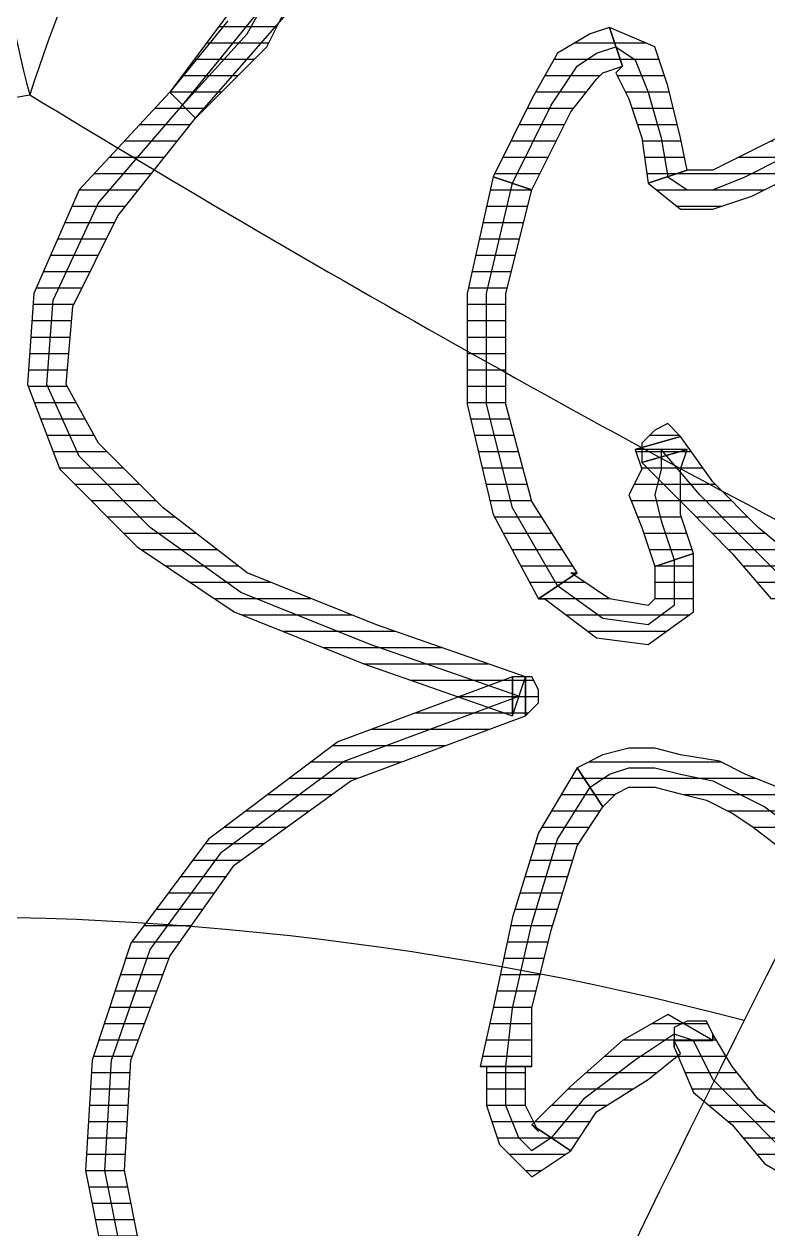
# Model space of a CAD drawing. Header units: millimetres. Extents: x 33350 to 35310, y -217097 to -211540.
# Drawn here: x 34449.58 to 34455.27, y -214526.48 to -214517.26 of the extents above; entities that cross this region are included whole.
import ezdxf

# ---------------------------------------------------------------- set-up
doc = ezdxf.new("R2010")
doc.units = ezdxf.units.MM
doc.header["$LTSCALE"] = 60
doc.header["$MEASUREMENT"] = 0
pattern_1 = [(360, (-5108.51305, -673.59423), (1e-16, 0.125), [25])]

# ---------------------------------------------------------------- blocks, each defined once
blk = doc.blocks.new('by')
at = {"ltscale": 30}
h = blk.add_hatch(dxfattribs=at)
h.set_pattern_fill('DC_LINES', color=256, scale=0.1, style=0)
h.set_pattern_definition(pattern_1)
edge = h.paths.add_edge_path(flags=0)
edge.add_line((6398.8249, 2222.6706), (6398.8249, 2222.3725))
edge.add_line((6398.8249, 2222.3725), (6397.489, 2222.8692))
edge.add_line((6397.489, 2222.8692), (6396.4997, 2223.6143))
edge.add_line((6396.4997, 2223.6143), (6395.906, 2224.4091))
edge.add_line((6395.906, 2224.4091), (6395.6091, 2225.3032))
edge.add_line((6395.6091, 2225.3032), (6395.5593, 2226.1477))
edge.add_line((6395.5593, 2226.1477), (6395.7077, 2226.8928))
edge.add_line((6395.7077, 2226.8928), (6395.906, 2227.6379))
edge.add_line((6395.906, 2227.6379), (6396.2029, 2228.1843))
edge.add_line((6396.2029, 2228.1843), (6396.4997, 2227.9857))
edge.add_line((6396.4997, 2227.9857), (6396.2029, 2227.5386))
edge.add_line((6396.2029, 2227.5386), (6396.0046, 2226.8928))
edge.add_line((6396.0046, 2226.8928), (6395.8562, 2226.1477))
edge.add_line((6395.8562, 2226.1477), (6395.906, 2225.3032))
edge.add_line((6395.906, 2225.3032), (6396.2029, 2224.5084))
edge.add_line((6396.2029, 2224.5084), (6396.697, 2223.813))
edge.add_line((6396.697, 2223.813), (6397.5876, 2223.1673))
edge.add_line((6397.5876, 2223.1673), (6398.9236, 2222.6706))
edge.add_line((6398.9236, 2222.6706), (6398.9236, 2222.3725))
edge.add_line((6398.9236, 2222.3725), (6398.9236, 2222.6706))
edge.add_line((6398.9236, 2222.6706), (6399.0232, 2222.5712))
edge.add_line((6399.0232, 2222.5712), (6399.0232, 2222.4718))
edge.add_line((6399.0232, 2222.4718), (6398.9734, 2222.3725))
edge.add_line((6398.9734, 2222.3725), (6398.8249, 2222.3725))
h = blk.add_hatch(dxfattribs=at)
h.set_pattern_fill('DC_LINES', color=256, scale=0.1, style=0)
h.set_pattern_definition(pattern_1)
edge = h.paths.add_edge_path(flags=0)
edge.add_line((6398.8249, 2222.6706), (6398.8249, 2222.3725))
edge.add_line((6398.8249, 2222.3725), (6397.489, 2222.8692))
edge.add_line((6397.489, 2222.8692), (6396.4997, 2223.6143))
edge.add_line((6396.4997, 2223.6143), (6395.906, 2224.4091))
edge.add_line((6395.906, 2224.4091), (6395.6091, 2225.3032))
edge.add_line((6395.6091, 2225.3032), (6395.5593, 2226.1477))
edge.add_line((6395.5593, 2226.1477), (6395.7077, 2226.8928))
edge.add_line((6395.7077, 2226.8928), (6395.906, 2227.6379))
edge.add_line((6395.906, 2227.6379), (6396.2029, 2228.1843))
edge.add_line((6396.2029, 2228.1843), (6396.4997, 2227.9857))
edge.add_line((6396.4997, 2227.9857), (6396.2029, 2227.5386))
edge.add_line((6396.2029, 2227.5386), (6396.0046, 2226.8928))
edge.add_line((6396.0046, 2226.8928), (6395.8562, 2226.1477))
edge.add_line((6395.8562, 2226.1477), (6395.906, 2225.3032))
edge.add_line((6395.906, 2225.3032), (6396.2029, 2224.5084))
edge.add_line((6396.2029, 2224.5084), (6396.697, 2223.813))
edge.add_line((6396.697, 2223.813), (6397.5876, 2223.1673))
edge.add_line((6397.5876, 2223.1673), (6398.9236, 2222.6706))
edge.add_line((6398.9236, 2222.6706), (6398.9236, 2222.3725))
edge.add_line((6398.9236, 2222.3725), (6398.9236, 2222.6706))
edge.add_line((6398.9236, 2222.6706), (6399.0232, 2222.5712))
edge.add_line((6399.0232, 2222.5712), (6399.0232, 2222.4718))
edge.add_line((6399.0232, 2222.4718), (6398.9734, 2222.3725))
edge.add_line((6398.9734, 2222.3725), (6398.8249, 2222.3725))
h = blk.add_hatch(dxfattribs=at)
h.set_pattern_fill('DC_LINES', color=256, scale=0.1, style=0)
h.set_pattern_definition(pattern_1)
edge = h.paths.add_edge_path(flags=0)
edge.add_line((6400.0613, 2225.1543), (6400.0613, 2225.2039))
edge.add_line((6400.0613, 2225.2039), (6400.2097, 2225.5516))
edge.add_line((6400.2097, 2225.5516), (6400.5066, 2225.8))
edge.add_line((6400.5066, 2225.8), (6400.7546, 2226.098))
edge.add_line((6400.7546, 2226.098), (6401.1003, 2226.2968))
edge.add_line((6401.1003, 2226.2968), (6401.3484, 2226.3961))
edge.add_line((6401.3484, 2226.3961), (6401.5456, 2226.4954))
edge.add_line((6401.5456, 2226.4954), (6401.8425, 2226.4954))
edge.add_line((6401.8425, 2226.4954), (6401.8923, 2226.1974))
edge.add_line((6401.8923, 2226.1974), (6401.5954, 2226.2968))
edge.add_line((6401.5954, 2226.2968), (6401.6452, 2226.1974))
edge.add_line((6401.6452, 2226.1974), (6401.447, 2226.098))
edge.add_line((6401.447, 2226.098), (6401.1999, 2225.9987))
edge.add_line((6401.1999, 2225.9987), (6400.9519, 2225.8))
edge.add_line((6400.9519, 2225.8), (6400.7048, 2225.6013))
edge.add_line((6400.7048, 2225.6013), (6400.5066, 2225.3529))
edge.add_line((6400.5066, 2225.3529), (6400.3581, 2225.1045))
edge.add_line((6400.3581, 2225.1045), (6400.3581, 2225.1543))
edge.add_line((6400.3581, 2225.1543), (6400.3581, 2225.1045))
edge.add_line((6400.3581, 2225.1045), (6400.3093, 2225.0052))
edge.add_line((6400.3093, 2225.0052), (6400.1609, 2225.0052))
edge.add_line((6400.1609, 2225.0052), (6400.0613, 2225.0549))
edge.add_line((6400.0613, 2225.0549), (6400.0613, 2225.2039))
h = blk.add_hatch(dxfattribs=at)
h.set_pattern_fill('DC_LINES', color=256, scale=0.1, style=0)
h.set_pattern_definition(pattern_1)
edge = h.paths.add_edge_path(flags=0)
edge.add_line((6398.5779, 2225.3529), (6398.6267, 2225.3529))
edge.add_line((6398.6267, 2225.3529), (6398.6267, 2225.651))
edge.add_line((6398.6267, 2225.651), (6398.7263, 2225.949))
edge.add_line((6398.7263, 2225.949), (6398.9734, 2226.1974))
edge.add_line((6398.9734, 2226.1974), (6399.2702, 2225.9987))
edge.add_line((6399.2702, 2225.9987), (6398.9734, 2225.8))
edge.add_line((6398.9734, 2225.8), (6399.0232, 2225.8497))
edge.add_line((6399.0232, 2225.8497), (6398.9236, 2225.651))
edge.add_line((6398.9236, 2225.651), (6398.9236, 2225.3529))
edge.add_line((6398.9236, 2225.3529), (6398.9734, 2225.3529))
h = blk.add_hatch(dxfattribs=at)
h.set_pattern_fill('DC_LINES', color=256, scale=0.1, style=0)
h.set_pattern_definition(pattern_1)
edge = h.paths.add_edge_path(flags=0)
edge.add_line((6399.2702, 2225.9987), (6399.4675, 2225.7006))
edge.add_line((6399.4675, 2225.7006), (6399.864, 2225.4522))
edge.add_line((6399.864, 2225.4522), (6400.1111, 2225.2536))
edge.add_line((6400.1111, 2225.2536), (6400.0613, 2225.1543))
edge.add_line((6400.0613, 2225.1543), (6400.3581, 2225.1543))
edge.add_line((6400.3581, 2225.1543), (6400.0124, 2224.9555))
edge.add_line((6400.0124, 2224.9555), (6399.6657, 2225.1543))
edge.add_line((6399.6657, 2225.1543), (6399.2702, 2225.5019))
edge.add_line((6399.2702, 2225.5019), (6398.9734, 2225.8))
h = blk.add_hatch(dxfattribs=at)
h.set_pattern_fill('DC_LINES', color=256, scale=0.1, style=0)
h.set_pattern_definition(pattern_1)
edge = h.paths.add_edge_path(flags=0)
edge.add_line((6399.3191, 2223.0679), (6399.0232, 2223.5647))
edge.add_line((6399.0232, 2223.5647), (6398.8249, 2224.2104))
edge.add_line((6398.8249, 2224.2104), (6398.6765, 2224.9058))
edge.add_line((6398.6765, 2224.9058), (6398.5779, 2225.3529))
edge.add_line((6398.5779, 2225.3529), (6398.9734, 2225.3529))
edge.add_line((6398.9734, 2225.3529), (6398.9734, 2224.9058))
edge.add_line((6398.9734, 2224.9058), (6399.1218, 2224.3098))
edge.add_line((6399.1218, 2224.3098), (6399.3191, 2223.664))
edge.add_line((6399.3191, 2223.664), (6399.5173, 2223.3659))
h = blk.add_hatch(dxfattribs=at)
h.set_pattern_fill('DC_LINES', color=256, scale=0.1, style=0)
h.set_pattern_definition(pattern_1)
edge = h.paths.add_edge_path(flags=0)
edge.add_line((6401.0515, 2223.3659), (6400.8532, 2223.2169))
edge.add_line((6400.8532, 2223.2169), (6400.6062, 2223.1176))
edge.add_line((6400.6062, 2223.1176), (6400.4079, 2223.0183))
edge.add_line((6400.4079, 2223.0183), (6400.1111, 2222.9685))
edge.add_line((6400.1111, 2222.9685), (6399.9128, 2222.9189))
edge.add_line((6399.9128, 2222.9189), (6399.7155, 2222.9189))
edge.add_line((6399.7155, 2222.9189), (6399.5173, 2222.9685))
edge.add_line((6399.5173, 2222.9685), (6399.3191, 2223.0679))
edge.add_line((6399.3191, 2223.0679), (6399.5173, 2223.3659))
edge.add_line((6399.5173, 2223.3659), (6399.6159, 2223.2666))
edge.add_line((6399.6159, 2223.2666), (6399.7155, 2223.2169))
edge.add_line((6399.7155, 2223.2169), (6399.9128, 2223.2169))
edge.add_line((6399.9128, 2223.2169), (6400.1111, 2223.2666))
edge.add_line((6400.1111, 2223.2666), (6400.3093, 2223.3163))
edge.add_line((6400.3093, 2223.3163), (6400.5066, 2223.4156))
edge.add_line((6400.5066, 2223.4156), (6400.655, 2223.515))
edge.add_line((6400.655, 2223.515), (6400.8532, 2223.664))
h = blk.add_hatch(dxfattribs=at)
h.set_pattern_fill('DC_LINES', color=256, scale=0.1, style=0)
h.set_pattern_definition(pattern_1)
edge = h.paths.add_edge_path(flags=0)
edge.add_line((6396.2029, 2217.9018), (6395.5095, 2218.6469))
edge.add_line((6395.5095, 2218.6469), (6395.1638, 2219.4417))
edge.add_line((6395.1638, 2219.4417), (6395.114, 2220.1372))
edge.add_line((6395.114, 2220.1372), (6395.362, 2220.7829))
edge.add_line((6395.362, 2220.7829), (6395.9548, 2221.379))
edge.add_line((6395.9548, 2221.379), (6396.697, 2221.8758))
edge.add_line((6396.697, 2221.8758), (6397.6872, 2222.2731))
edge.add_line((6397.6872, 2222.2731), (6398.8249, 2222.6706))
edge.add_line((6398.8249, 2222.6706), (6398.9236, 2222.3725))
edge.add_line((6398.9236, 2222.3725), (6397.7859, 2221.9751))
edge.add_line((6397.7859, 2221.9751), (6396.7966, 2221.5777))
edge.add_line((6396.7966, 2221.5777), (6396.153, 2221.081))
edge.add_line((6396.153, 2221.081), (6395.6579, 2220.5842))
edge.add_line((6395.6579, 2220.5842), (6395.4109, 2220.1372))
edge.add_line((6395.4109, 2220.1372), (6395.4607, 2219.541))
edge.add_line((6395.4607, 2219.541), (6395.8064, 2218.8456))
edge.add_line((6395.8064, 2218.8456), (6396.4001, 2218.1005))
h = blk.add_hatch(dxfattribs=at)
h.set_pattern_fill('DC_LINES', color=256, scale=0.1, style=0)
h.set_pattern_definition(pattern_1)
edge = h.paths.add_edge_path(flags=0)
edge.add_line((6396.2029, 2217.9018), (6395.5095, 2218.6469))
edge.add_line((6395.5095, 2218.6469), (6395.1638, 2219.4417))
edge.add_line((6395.1638, 2219.4417), (6395.114, 2220.1372))
edge.add_line((6395.114, 2220.1372), (6395.362, 2220.7829))
edge.add_line((6395.362, 2220.7829), (6395.9548, 2221.379))
edge.add_line((6395.9548, 2221.379), (6396.697, 2221.8758))
edge.add_line((6396.697, 2221.8758), (6397.6872, 2222.2731))
edge.add_line((6397.6872, 2222.2731), (6398.8249, 2222.6706))
edge.add_line((6398.8249, 2222.6706), (6398.9236, 2222.3725))
edge.add_line((6398.9236, 2222.3725), (6397.7859, 2221.9751))
edge.add_line((6397.7859, 2221.9751), (6396.7966, 2221.5777))
edge.add_line((6396.7966, 2221.5777), (6396.153, 2221.081))
edge.add_line((6396.153, 2221.081), (6395.6579, 2220.5842))
edge.add_line((6395.6579, 2220.5842), (6395.4109, 2220.1372))
edge.add_line((6395.4109, 2220.1372), (6395.4607, 2219.541))
edge.add_line((6395.4607, 2219.541), (6395.8064, 2218.8456))
edge.add_line((6395.8064, 2218.8456), (6396.4001, 2218.1005))
h = blk.add_hatch(dxfattribs=at)
h.set_pattern_fill('DC_LINES', color=256, scale=0.1, style=0)
h.set_pattern_definition(pattern_1)
edge = h.paths.add_edge_path(flags=0)
edge.add_line((6399.0232, 2221.7764), (6399.072, 2221.7764))
edge.add_line((6399.072, 2221.7764), (6399.4675, 2222.0744))
edge.add_line((6399.4675, 2222.0744), (6399.864, 2222.1241))
edge.add_line((6399.864, 2222.1241), (6400.2097, 2221.8758))
edge.add_line((6400.2097, 2221.8758), (6400.2097, 2221.4287))
edge.add_line((6400.2097, 2221.4287), (6399.9128, 2221.528))
edge.add_line((6399.9128, 2221.528), (6399.9128, 2221.7764))
edge.add_line((6399.9128, 2221.7764), (6399.864, 2221.826))
edge.add_line((6399.864, 2221.826), (6399.5671, 2221.7764))
edge.add_line((6399.5671, 2221.7764), (6399.2702, 2221.5777))
edge.add_line((6399.2702, 2221.5777), (6399.3191, 2221.5777))
h = blk.add_hatch(dxfattribs=at)
h.set_pattern_fill('DC_LINES', color=256, scale=0.1, style=0)
h.set_pattern_definition(pattern_1)
edge = h.paths.add_edge_path(flags=0)
edge.add_line((6400.1609, 2220.6339), (6399.8142, 2220.7332))
edge.add_line((6399.8142, 2220.7332), (6400.1609, 2221.081))
edge.add_line((6400.1609, 2221.081), (6400.5066, 2221.4287))
edge.add_line((6400.5066, 2221.4287), (6400.8034, 2221.7764))
edge.add_line((6400.8034, 2221.7764), (6401.1003, 2221.9254))
edge.add_line((6401.1003, 2221.9254), (6401.1999, 2221.6273))
edge.add_line((6401.1999, 2221.6273), (6401.0017, 2221.4784))
edge.add_line((6401.0017, 2221.4784), (6400.7048, 2221.2299))
edge.add_line((6400.7048, 2221.2299), (6400.3581, 2220.8822))
edge.add_line((6400.3581, 2220.8822), (6400.1111, 2220.5345))
edge.add_line((6400.1111, 2220.5345), (6399.7644, 2220.6339))
edge.add_line((6399.7644, 2220.6339), (6400.1111, 2220.5345))
edge.add_line((6400.1111, 2220.5345), (6400.0124, 2220.4351))
edge.add_line((6400.0124, 2220.4351), (6399.9128, 2220.4848))
edge.add_line((6399.9128, 2220.4848), (6399.8142, 2220.5842))
edge.add_line((6399.8142, 2220.5842), (6399.8142, 2220.7332))
h = blk.add_hatch(dxfattribs=at)
h.set_pattern_fill('DC_LINES', color=256, scale=0.1, style=0)
h.set_pattern_definition(pattern_1)
edge = h.paths.add_edge_path(flags=0)
edge.add_line((6398.6765, 2218.5476), (6398.4782, 2219.4417))
edge.add_line((6398.4782, 2219.4417), (6398.4782, 2220.2862))
edge.add_line((6398.4782, 2220.2862), (6398.6765, 2221.1306))
edge.add_line((6398.6765, 2221.1306), (6399.0232, 2221.7764))
edge.add_line((6399.0232, 2221.7764), (6399.3191, 2221.5777))
edge.add_line((6399.3191, 2221.5777), (6398.9734, 2221.0313))
edge.add_line((6398.9734, 2221.0313), (6398.7751, 2220.2862))
edge.add_line((6398.7751, 2220.2862), (6398.7751, 2219.4417))
edge.add_line((6398.7751, 2219.4417), (6398.9734, 2218.6469))
h = blk.add_hatch(dxfattribs=at)
h.set_pattern_fill('DC_LINES', color=256, scale=0.1, style=0)
h.set_pattern_definition(pattern_1)
edge = h.paths.add_edge_path(flags=0)
edge.add_line((6400.2097, 2221.4287), (6400.1111, 2221.1306))
edge.add_line((6400.1111, 2221.1306), (6400.1111, 2220.9816))
edge.add_line((6400.1111, 2220.9816), (6400.1111, 2220.7829))
edge.add_line((6400.1111, 2220.7829), (6400.1609, 2220.6339))
edge.add_line((6400.1609, 2220.6339), (6399.7644, 2220.6339))
edge.add_line((6399.7644, 2220.6339), (6399.8142, 2220.7829))
edge.add_line((6399.8142, 2220.7829), (6399.7155, 2220.9816))
edge.add_line((6399.7155, 2220.9816), (6399.8142, 2221.2299))
edge.add_line((6399.8142, 2221.2299), (6399.9128, 2221.528))
h = blk.add_hatch(dxfattribs=at)
h.set_pattern_fill('DC_LINES', color=256, scale=0.1, style=0)
h.set_pattern_definition(pattern_1)
edge = h.paths.add_edge_path(flags=0)
edge.add_line((6392.739, 2220.5842), (6392.8874, 2220.0377))
edge.add_line((6392.8874, 2220.0377), (6393.1843, 2219.2927))
edge.add_line((6393.1843, 2219.2927), (6393.5808, 2218.5972))
edge.add_line((6393.5808, 2218.5972), (6394.0749, 2217.8024))
edge.add_line((6394.0749, 2217.8024), (6394.6687, 2217.0076))
edge.add_line((6394.6687, 2217.0076), (6395.2624, 2216.2626))
edge.add_line((6395.2624, 2216.2626), (6395.906, 2215.6168))
edge.add_line((6395.906, 2215.6168), (6396.5984, 2215.1201))
edge.add_line((6396.5984, 2215.1201), (6396.4001, 2214.822))
edge.add_line((6396.4001, 2214.822), (6395.7077, 2215.418))
edge.add_line((6395.7077, 2215.418), (6395.0642, 2216.0639))
edge.add_line((6395.0642, 2216.0639), (6394.3718, 2216.8089))
edge.add_line((6394.3718, 2216.8089), (6393.778, 2217.6037))
edge.add_line((6393.778, 2217.6037), (6393.2839, 2218.3985))
edge.add_line((6393.2839, 2218.3985), (6392.8874, 2219.1933))
edge.add_line((6392.8874, 2219.1933), (6392.5905, 2219.9384))
edge.add_line((6392.5905, 2219.9384), (6392.4421, 2220.5842))
h = blk.add_hatch(dxfattribs=at)
h.set_pattern_fill('DC_LINES', color=256, scale=0.1, style=0)
h.set_pattern_definition(pattern_1)
edge = h.paths.add_edge_path(flags=0)
edge.add_line((6400.8034, 2218.2495), (6400.8532, 2218.2495))
edge.add_line((6400.8532, 2218.2495), (6400.5564, 2218.3985))
edge.add_line((6400.5564, 2218.3985), (6400.3581, 2218.4979))
edge.add_line((6400.3581, 2218.4979), (6400.2097, 2218.4979))
edge.add_line((6400.2097, 2218.4979), (6400.1609, 2218.4979))
edge.add_line((6400.1609, 2218.4979), (6399.864, 2218.5972))
edge.add_line((6399.864, 2218.5972), (6400.1111, 2218.7959))
edge.add_line((6400.1111, 2218.7959), (6400.3581, 2218.7959))
edge.add_line((6400.3581, 2218.7959), (6400.655, 2218.6966))
edge.add_line((6400.655, 2218.6966), (6400.9519, 2218.5476))
edge.add_line((6400.9519, 2218.5476), (6401.0017, 2218.5476))
h = blk.add_hatch(dxfattribs=at)
h.set_pattern_fill('DC_LINES', color=256, scale=0.1, style=0)
h.set_pattern_definition(pattern_1)
edge = h.paths.add_edge_path(flags=0)
edge.add_line((6399.5671, 2217.405), (6399.4187, 2217.4547))
edge.add_line((6399.4187, 2217.4547), (6399.1706, 2217.6037))
edge.add_line((6399.1706, 2217.6037), (6398.9734, 2217.9514))
edge.add_line((6398.9734, 2217.9514), (6398.6765, 2218.5476))
edge.add_line((6398.6765, 2218.5476), (6398.9734, 2218.6469))
edge.add_line((6398.9734, 2218.6469), (6399.2702, 2218.0508))
edge.add_line((6399.2702, 2218.0508), (6399.4675, 2217.8024))
edge.add_line((6399.4675, 2217.8024), (6399.5173, 2217.7528))
edge.add_line((6399.5173, 2217.7528), (6399.6657, 2217.7031))
h = blk.add_hatch(dxfattribs=at)
h.set_pattern_fill('DC_LINES', color=256, scale=0.1, style=0)
h.set_pattern_definition(pattern_1)
edge = h.paths.add_edge_path(flags=0)
edge.add_line((6400.1609, 2218.4979), (6400.1111, 2218.2495))
edge.add_line((6400.1111, 2218.2495), (6400.0124, 2217.8521))
edge.add_line((6400.0124, 2217.8521), (6399.9128, 2217.5541))
edge.add_line((6399.9128, 2217.5541), (6399.5671, 2217.405))
edge.add_line((6399.5671, 2217.405), (6399.6657, 2217.7031))
edge.add_line((6399.6657, 2217.7031), (6399.6159, 2217.7528))
edge.add_line((6399.6159, 2217.7528), (6399.7155, 2217.9514))
edge.add_line((6399.7155, 2217.9514), (6399.8142, 2218.2495))
edge.add_line((6399.8142, 2218.2495), (6399.864, 2218.5972))
h = blk.add_hatch(dxfattribs=at)
h.set_pattern_fill('DC_LINES', color=256, scale=0.1, style=0)
h.set_pattern_definition(pattern_1)
edge = h.paths.add_edge_path(flags=0)
edge.add_line((6395.3122, 2215.2194), (6395.2624, 2215.2194))
edge.add_line((6395.2624, 2215.2194), (6395.7575, 2215.0206))
edge.add_line((6395.7575, 2215.0206), (6396.2517, 2215.0206))
edge.add_line((6396.2517, 2215.0206), (6396.6482, 2215.2194))
edge.add_line((6396.6482, 2215.2194), (6396.945, 2215.5174))
edge.add_line((6396.945, 2215.5174), (6397.1423, 2215.9148))
edge.add_line((6397.1423, 2215.9148), (6397.0935, 2216.4613))
edge.add_line((6397.0935, 2216.4613), (6396.7966, 2217.107))
edge.add_line((6396.7966, 2217.107), (6396.2029, 2217.9018))
edge.add_line((6396.2029, 2217.9018), (6396.4001, 2218.1005))
edge.add_line((6396.4001, 2218.1005), (6397.0935, 2217.3057))
edge.add_line((6397.0935, 2217.3057), (6397.3904, 2216.5606))
edge.add_line((6397.3904, 2216.5606), (6397.4392, 2215.9148))
edge.add_line((6397.4392, 2215.9148), (6397.2419, 2215.3187))
edge.add_line((6397.2419, 2215.3187), (6396.8454, 2214.9213))
edge.add_line((6396.8454, 2214.9213), (6396.2517, 2214.7227))
edge.add_line((6396.2517, 2214.7227), (6395.7575, 2214.7227))
edge.add_line((6395.7575, 2214.7227), (6395.1638, 2214.9213))
edge.add_line((6395.1638, 2214.9213), (6395.114, 2214.9213))
h = blk.add_hatch(dxfattribs=at)
h.set_pattern_fill('DC_LINES', color=256, scale=0.1, style=0)
h.set_pattern_definition(pattern_1)
edge = h.paths.add_edge_path(flags=0)
edge.add_line((6396.5486, 2215.1201), (6396.4499, 2215.1201))
edge.add_line((6396.4499, 2215.1201), (6396.697, 2215.2691))
edge.add_line((6396.697, 2215.2691), (6396.8952, 2215.4677))
edge.add_line((6396.8952, 2215.4677), (6397.0935, 2215.7161))
edge.add_line((6397.0935, 2215.7161), (6397.0935, 2216.0142))
edge.add_line((6397.0935, 2216.0142), (6397.0935, 2216.4613))
edge.add_line((6397.0935, 2216.4613), (6396.945, 2216.8587))
edge.add_line((6396.945, 2216.8587), (6396.6482, 2217.3554))
edge.add_line((6396.6482, 2217.3554), (6396.2029, 2217.9018))
edge.add_line((6396.2029, 2217.9018), (6396.4001, 2218.1005))
edge.add_line((6396.4001, 2218.1005), (6396.945, 2217.5541))
edge.add_line((6396.945, 2217.5541), (6397.2419, 2216.958))
edge.add_line((6397.2419, 2216.958), (6397.3904, 2216.4613))
edge.add_line((6397.3904, 2216.4613), (6397.489, 2216.0142))
edge.add_line((6397.489, 2216.0142), (6397.3904, 2215.6168))
edge.add_line((6397.3904, 2215.6168), (6397.1921, 2215.2691))
edge.add_line((6397.1921, 2215.2691), (6396.8952, 2214.971))
edge.add_line((6396.8952, 2214.971), (6396.5486, 2214.822))
edge.add_line((6396.5486, 2214.822), (6396.4499, 2214.822))
edge.add_line((6396.4499, 2214.822), (6396.5486, 2214.822))
edge.add_line((6396.5486, 2214.822), (6396.4001, 2214.822))
edge.add_line((6396.4001, 2214.822), (6396.3513, 2214.9213))
edge.add_line((6396.3513, 2214.9213), (6396.3513, 2215.0206))
edge.add_line((6396.3513, 2215.0206), (6396.4499, 2215.1201))
h = blk.add_hatch(dxfattribs=at)
h.set_pattern_fill('DC_LINES', color=256, scale=0.1, style=0)
h.set_pattern_definition(pattern_1)
edge = h.paths.add_edge_path(flags=0)
edge.add_line((6393.0857, 2217.6037), (6393.2839, 2217.256))
edge.add_line((6393.2839, 2217.256), (6393.6296, 2216.8587))
edge.add_line((6393.6296, 2216.8587), (6394.0749, 2216.5606))
edge.add_line((6394.0749, 2216.5606), (6394.6198, 2216.1632))
edge.add_line((6394.6198, 2216.1632), (6395.114, 2215.8651))
edge.add_line((6395.114, 2215.8651), (6395.6579, 2215.5672))
edge.add_line((6395.6579, 2215.5672), (6396.153, 2215.3187))
edge.add_line((6396.153, 2215.3187), (6396.5486, 2215.1201))
edge.add_line((6396.5486, 2215.1201), (6396.4499, 2214.822))
edge.add_line((6396.4499, 2214.822), (6396.0544, 2215.0206))
edge.add_line((6396.0544, 2215.0206), (6395.5593, 2215.2691))
edge.add_line((6395.5593, 2215.2691), (6395.0154, 2215.5672))
edge.add_line((6395.0154, 2215.5672), (6394.4216, 2215.8651))
edge.add_line((6394.4216, 2215.8651), (6393.8777, 2216.2626))
edge.add_line((6393.8777, 2216.2626), (6393.4323, 2216.6599))
edge.add_line((6393.4323, 2216.6599), (6392.987, 2217.0573))
edge.add_line((6392.987, 2217.0573), (6392.7888, 2217.5044))
for p, q in [((6395.5593, 2226.1477, -4.5045), (6395.7077, 2226.8928, -4.5045)), ((6395.5593, 2226.1477, -4.5045), (6395.7077, 2226.8928, -4.5045)), ((6395.8562, 2226.8928, -4.5045), (6395.7077, 2226.1477, -4.5045)), ((6395.8562, 2226.8928, -4.5045), (6395.7077, 2226.1477, -4.5045)), ((6396.0046, 2226.8928, -4.5045), (6395.8562, 2226.1477, -4.5045)), ((6396.0046, 2226.8928, -4.5045), (6395.8562, 2226.1477, -4.5045)), ((6400.7546, 2226.098, -4.5045), (6401.1003, 2226.2968, -4.5045)), ((6398.7263, 2225.949, -4.5045), (6398.9734, 2226.1974, -4.5045)), ((6398.9734, 2226.1974, -4.5045), (6399.2702, 2225.9987, -4.5045)), ((6395.6091, 2225.3032, -4.5045), (6395.5593, 2226.1477, -4.5045)), ((6395.6091, 2225.3032, -4.5045), (6395.5593, 2226.1477, -4.5045)), ((6395.7077, 2226.1477, -4.5045), (6395.7575, 2225.3032, -4.5045)), ((6395.7077, 2226.1477, -4.5045), (6395.7575, 2225.3032, -4.5045)), ((6395.8562, 2226.1477, -4.5045), (6395.906, 2225.3032, -4.5045)), ((6395.8562, 2226.1477, -4.5045), (6395.906, 2225.3032, -4.5045)), ((6400.5066, 2225.8, -4.5045), (6400.7546, 2226.098, -4.5045)), ((6398.9734, 2225.9987, -4.5045), (6398.8738, 2225.8993, -4.5045)), ((6398.9734, 2225.8, -4.5045), (6399.2702, 2225.9987, -4.5045)), ((6399.1218, 2225.8993, -4.5045), (6398.9734, 2225.9987, -4.5045)), ((6399.2702, 2225.9987, -4.5045), (6398.9734, 2225.8, -4.5045)), ((6399.2702, 2225.9987, -4.5045), (6399.2702, 2225.9987, -4.5045)), ((6399.2702, 2225.9987, -4.5045), (6399.4675, 2225.7006, -4.5045)), ((6399.2702, 2225.9987, -4.5045), (6399.2702, 2225.9987, -4.5045)), ((6398.6267, 2225.651, -4.5045), (6398.7263, 2225.949, -4.5045)), ((6398.8738, 2225.8993, -4.5045), (6398.7751, 2225.651, -4.5045)), ((6399.3689, 2225.6013, -4.5045), (6399.1218, 2225.8993, -4.5045)), ((6400.8532, 2225.949, -4.5045), (6400.6062, 2225.7006, -4.5045)), ((6399.0232, 2225.8497, -4.5045), (6398.9236, 2225.651, -4.5045)), ((6398.9734, 2225.8, -4.5045), (6399.0232, 2225.8497, -4.5045)), ((6399.2702, 2225.5019, -4.5045), (6398.9734, 2225.8, -4.5045)), ((6398.9734, 2225.8, -4.5045), (6398.9734, 2225.8, -4.5045)), ((6398.9734, 2225.8, -4.5045), (6398.9734, 2225.8, -4.5045)), ((6400.2097, 2225.5516, -4.5045), (6400.5066, 2225.8, -4.5045)), ((6400.9519, 2225.8, -4.5045), (6400.7048, 2225.6013, -4.5045)), ((6399.4675, 2225.7006, -4.5045), (6399.864, 2225.4522, -4.5045)), ((6400.6062, 2225.7006, -4.5045), (6400.3581, 2225.4522, -4.5045)), ((6398.6267, 2225.3529, -4.5045), (6398.6267, 2225.651, -4.5045)), ((6398.7751, 2225.651, -4.5045), (6398.7751, 2225.3529, -4.5045)), ((6398.9236, 2225.651, -4.5045), (6398.9236, 2225.3529, -4.5045)), ((6399.7644, 2225.3032, -4.5045), (6399.3689, 2225.6013, -4.5045)), ((6400.7048, 2225.6013, -4.5045), (6400.5066, 2225.3529, -4.5045)), ((6400.0613, 2225.2039, -4.5045), (6400.2097, 2225.5516, -4.5045)), ((6399.6657, 2225.1543, -4.5045), (6399.2702, 2225.5019, -4.5045)), ((6399.864, 2225.4522, -4.5045), (6400.1111, 2225.2536, -4.5045)), ((6400.3581, 2225.4522, -4.5045), (6400.2097, 2225.1543, -4.5045)), ((6398.5779, 2225.3529, -4.5045), (6398.6267, 2225.3529, -4.5045)), ((6398.9734, 2225.3529, -4.5045), (6398.5779, 2225.3529, -4.5045)), ((6398.5779, 2225.3529, -4.5045), (6398.5779, 2225.3529, -4.5045)), ((6398.6765, 2224.9058, -4.5045), (6398.5779, 2225.3529, -4.5045)), ((6398.5779, 2225.3529, -4.5045), (6398.9734, 2225.3529, -4.5045)), ((6398.7751, 2225.3529, -4.5045), (6398.8249, 2224.9058, -4.5045)), ((6398.9236, 2225.3529, -4.5045), (6398.9734, 2225.3529, -4.5045)), ((6398.9734, 2225.3529, -4.5045), (6398.9734, 2224.9058, -4.5045)), ((6400.5066, 2225.3529, -4.5045), (6400.3581, 2225.1045, -4.5045)), ((6395.906, 2224.4091, -4.5045), (6395.6091, 2225.3032, -4.5045)), ((6395.906, 2224.4091, -4.5045), (6395.6091, 2225.3032, -4.5045)), ((6395.7575, 2225.3032, -4.5045), (6396.0544, 2224.4588, -4.5045)), ((6395.7575, 2225.3032, -4.5045), (6396.0544, 2224.4588, -4.5045)), ((6395.906, 2225.3032, -4.5045), (6396.2029, 2224.5084, -4.5045)), ((6395.906, 2225.3032, -4.5045), (6396.2029, 2224.5084, -4.5045)), ((6400.0613, 2225.1045, -4.5045), (6399.7644, 2225.3032, -4.5045)), ((6400.1111, 2225.2536, -4.5045), (6400.0613, 2225.1543, -4.5045)), ((6400.0124, 2224.9555, -4.5045), (6399.6657, 2225.1543, -4.5045)), ((6400.3581, 2225.1543, -4.5045), (6400.0124, 2224.9555, -4.5045)), ((6400.0613, 2225.1543, -4.5045), (6400.0613, 2225.2039, -4.5045)), ((6400.0613, 2225.0549, -4.5045), (6400.0613, 2225.2039, -4.5045)), ((6400.0613, 2225.2039, -4.5045), (6400.0613, 2225.1543, -4.5045)), ((6400.0613, 2225.1543, -4.5045), (6400.3581, 2225.1543, -4.5045)), ((6400.2097, 2225.1543, -4.5045), (6400.0613, 2225.1045, -4.5045)), ((6400.0613, 2225.1543, -4.5045), (6400.0613, 2225.1543, -4.5045)), ((6400.2097, 2225.1543, -4.5045), (6400.2097, 2225.1543, -4.5045)), ((6400.2097, 2225.1543, -4.5045), (6400.2097, 2225.1543, -4.5045)), ((6400.3581, 2225.1045, -4.5045), (6400.3581, 2225.1543, -4.5045)), ((6400.3581, 2225.1543, -4.5045), (6400.3581, 2225.1045, -4.5045)), ((6400.1609, 2225.0052, -4.5045), (6400.0613, 2225.0549, -4.5045)), ((6400.3581, 2225.1045, -4.5045), (6400.3093, 2225.0052, -4.5045)), ((6400.3093, 2225.0052, -4.5045), (6400.1609, 2225.0052, -4.5045)), ((6398.8249, 2224.2104, -4.5045), (6398.6765, 2224.9058, -4.5045)), ((6398.8249, 2224.9058, -4.5045), (6398.9734, 2224.2601, -4.5045)), ((6398.9734, 2224.9058, -4.5045), (6399.1218, 2224.3098, -4.5045)), ((6396.2029, 2224.5084, -4.5045), (6396.697, 2223.813, -4.5045)), ((6396.2029, 2224.5084, -4.5045), (6396.697, 2223.813, -4.5045)), ((6396.4997, 2223.6143, -4.5045), (6395.906, 2224.4091, -4.5045)), ((6396.4997, 2223.6143, -4.5045), (6395.906, 2224.4091, -4.5045)), ((6396.0544, 2224.4588, -4.5045), (6396.5984, 2223.7137, -4.5045)), ((6396.0544, 2224.4588, -4.5045), (6396.5984, 2223.7137, -4.5045)), ((6399.1218, 2224.3098, -4.5045), (6399.3191, 2223.664, -4.5045)), ((6398.9734, 2224.2601, -4.5045), (6399.1706, 2223.6143, -4.5045)), ((6399.0232, 2223.5647, -4.5045), (6398.8249, 2224.2104, -4.5045)), ((6396.697, 2223.813, -4.5045), (6397.5876, 2223.1673, -4.5045)), ((6396.697, 2223.813, -4.5045), (6397.5876, 2223.1673, -4.5045)), ((6396.5984, 2223.7137, -4.5045), (6397.5388, 2223.0183, -4.5045)), ((6396.5984, 2223.7137, -4.5045), (6397.5388, 2223.0183, -4.5045)), ((6399.3191, 2223.664, -4.5045), (6399.5173, 2223.3659, -4.5045)), ((6400.655, 2223.515, -4.5045), (6400.8532, 2223.664, -4.5045)), ((6397.489, 2222.8692, -4.5045), (6396.4997, 2223.6143, -4.5045)), ((6397.489, 2222.8692, -4.5045), (6396.4997, 2223.6143, -4.5045)), ((6399.1706, 2223.6143, -4.5045), (6399.4187, 2223.2169, -4.5045)), ((6399.3191, 2223.0679, -4.5045), (6399.0232, 2223.5647, -4.5045)), ((6400.5066, 2223.4156, -4.5045), (6400.655, 2223.515, -4.5045)), ((6400.7546, 2223.3659, -4.5045), (6400.9519, 2223.515, -4.5045)), ((6400.3093, 2223.3163, -4.5045), (6400.5066, 2223.4156, -4.5045)), ((6399.3191, 2223.0679, -4.5045), (6399.5173, 2223.3659, -4.5045)), ((6399.5173, 2223.3659, -4.5045), (6399.3191, 2223.0679, -4.5045)), ((6399.5173, 2223.3659, -4.5045), (6399.6159, 2223.2666, -4.5045)), ((6399.5173, 2223.3659, -4.5045), (6399.5173, 2223.3659, -4.5045)), ((6400.1111, 2223.2666, -4.5045), (6400.3093, 2223.3163, -4.5045)), ((6400.5564, 2223.2666, -4.5045), (6400.7546, 2223.3659, -4.5045)), ((6399.4187, 2223.2169, -4.5045), (6399.5671, 2223.1176, -4.5045)), ((6399.6159, 2223.2666, -4.5045), (6399.7155, 2223.2169, -4.5045)), ((6399.7155, 2223.2169, -4.5045), (6399.9128, 2223.2169, -4.5045)), ((6399.9128, 2223.2169, -4.5045), (6400.1111, 2223.2666, -4.5045)), ((6400.3581, 2223.1673, -4.5045), (6400.5564, 2223.2666, -4.5045)), ((6400.8532, 2223.2169, -4.5045), (6400.6062, 2223.1176, -4.5045)), ((6397.5876, 2223.1673, -4.5045), (6398.9236, 2222.6706, -4.5045)), ((6397.5876, 2223.1673, -4.5045), (6398.9236, 2222.6706, -4.5045)), ((6399.5671, 2223.1176, -4.5045), (6399.7155, 2223.0679, -4.5045)), ((6399.9128, 2223.0679, -4.5045), (6400.1111, 2223.1176, -4.5045)), ((6400.1111, 2223.1176, -4.5045), (6400.3581, 2223.1673, -4.5045)), ((6400.6062, 2223.1176, -4.5045), (6400.4079, 2223.0183, -4.5045)), ((6397.5388, 2223.0183, -4.5045), (6398.8738, 2222.5215, -4.5045)), ((6397.5388, 2223.0183, -4.5045), (6398.8738, 2222.5215, -4.5045)), ((6399.5173, 2222.9685, -4.5045), (6399.3191, 2223.0679, -4.5045)), ((6399.3191, 2223.0679, -4.5045), (6399.3191, 2223.0679, -4.5045)), ((6399.3191, 2223.0679, -4.5045), (6399.3191, 2223.0679, -4.5045)), ((6399.7155, 2223.0679, -4.5045), (6399.9128, 2223.0679, -4.5045)), ((6400.4079, 2223.0183, -4.5045), (6400.1111, 2222.9685, -4.5045)), ((6399.7155, 2222.9189, -4.5045), (6399.5173, 2222.9685, -4.5045)), ((6400.1111, 2222.9685, -4.5045), (6399.9128, 2222.9189, -4.5045)), ((6398.8249, 2222.3725, -4.5045), (6397.489, 2222.8692, -4.5045)), ((6398.8249, 2222.3725, -4.5045), (6397.489, 2222.8692, -4.5045)), ((6399.9128, 2222.9189, -4.5045), (6399.7155, 2222.9189, -4.5045)), ((6397.6872, 2222.2731, -4.5045), (6398.8249, 2222.6706, -4.5045)), ((6397.6872, 2222.2731, -4.5045), (6398.8249, 2222.6706, -4.5045)), ((6398.8249, 2222.6706, -4.5045), (6398.8249, 2222.3725, -4.5045)), ((6398.8249, 2222.3725, -4.5045), (6398.8249, 2222.6706, -4.5045)), ((6398.8249, 2222.6706, -4.5045), (6398.8249, 2222.6706, -4.5045)), ((6398.8249, 2222.6706, -4.5045), (6398.9236, 2222.3725, -4.5045)), ((6398.8249, 2222.6706, -4.5045), (6398.8249, 2222.3725, -4.5045)), ((6398.8249, 2222.3725, -4.5045), (6398.8249, 2222.6706, -4.5045)), ((6398.8249, 2222.6706, -4.5045), (6398.8249, 2222.6706, -4.5045)), ((6398.8249, 2222.6706, -4.5045), (6398.9236, 2222.3725, -4.5045)), ((6398.9236, 2222.6706, -4.5045), (6398.9236, 2222.3725, -4.5045)), ((6398.9236, 2222.3725, -4.5045), (6398.9236, 2222.6706, -4.5045)), ((6398.9236, 2222.6706, -4.5045), (6399.0232, 2222.5712, -4.5045)), ((6398.9236, 2222.6706, -4.5045), (6398.9236, 2222.3725, -4.5045)), ((6398.9236, 2222.3725, -4.5045), (6398.9236, 2222.6706, -4.5045)), ((6398.9236, 2222.6706, -4.5045), (6399.0232, 2222.5712, -4.5045)), ((6399.0232, 2222.5712, -4.5045), (6399.0232, 2222.4718, -4.5045)), ((6399.0232, 2222.5712, -4.5045), (6399.0232, 2222.4718, -4.5045)), ((6398.8738, 2222.5215, -4.5045), (6397.7361, 2222.1241, -4.5045)), ((6398.8738, 2222.5215, -4.5045), (6397.7361, 2222.1241, -4.5045)), ((6399.0232, 2222.4718, -4.5045), (6398.9734, 2222.3725, -4.5045)), ((6399.0232, 2222.4718, -4.5045), (6398.9734, 2222.3725, -4.5045)), ((6398.9236, 2222.3725, -4.5045), (6397.7859, 2221.9751, -4.5045)), ((6398.9236, 2222.3725, -4.5045), (6397.7859, 2221.9751, -4.5045)), ((6398.9734, 2222.3725, -4.5045), (6398.8249, 2222.3725, -4.5045)), ((6398.9734, 2222.3725, -4.5045), (6398.8249, 2222.3725, -4.5045)), ((6396.697, 2221.8758, -4.5045), (6397.6872, 2222.2731, -4.5045)), ((6396.697, 2221.8758, -4.5045), (6397.6872, 2222.2731, -4.5045)), ((6397.7361, 2222.1241, -4.5045), (6396.7468, 2221.7268, -4.5045)), ((6397.7361, 2222.1241, -4.5045), (6396.7468, 2221.7268, -4.5045)), ((6399.4675, 2222.0744, -4.5045), (6399.864, 2222.1241, -4.5045)), ((6399.864, 2222.1241, -4.5045), (6400.2097, 2221.8758, -4.5045)), ((6399.072, 2221.7764, -4.5045), (6399.4675, 2222.0744, -4.5045)), ((6397.7859, 2221.9751, -4.5045), (6396.7966, 2221.5777, -4.5045)), ((6397.7859, 2221.9751, -4.5045), (6396.7966, 2221.5777, -4.5045)), ((6399.5173, 2221.9254, -4.5045), (6399.1706, 2221.677, -4.5045)), ((6399.864, 2221.9751, -4.5045), (6399.5173, 2221.9254, -4.5045)), ((6400.0613, 2221.826, -4.5045), (6399.864, 2221.9751, -4.5045)), ((6395.9548, 2221.379, -4.5045), (6396.697, 2221.8758, -4.5045)), ((6395.9548, 2221.379, -4.5045), (6396.697, 2221.8758, -4.5045)), ((6399.864, 2221.826, -4.5045), (6399.5671, 2221.7764, -4.5045)), ((6399.9128, 2221.7764, -4.5045), (6399.864, 2221.826, -4.5045)), ((6400.0613, 2221.4784, -4.5045), (6400.0613, 2221.826, -4.5045)), ((6400.2097, 2221.8758, -4.5045), (6400.2097, 2221.4287, -4.5045)), ((6396.7468, 2221.7268, -4.5045), (6396.0544, 2221.2299, -4.5045)), ((6396.7468, 2221.7268, -4.5045), (6396.0544, 2221.2299, -4.5045)), ((6398.6765, 2221.1306, -4.5045), (6399.0232, 2221.7764, -4.5045)), ((6399.0232, 2221.7764, -4.5045), (6399.072, 2221.7764, -4.5045)), ((6399.3191, 2221.5777, -4.5045), (6399.0232, 2221.7764, -4.5045)), ((6399.0232, 2221.7764, -4.5045), (6399.0232, 2221.7764, -4.5045)), ((6399.0232, 2221.7764, -4.5045), (6399.3191, 2221.5777, -4.5045)), ((6399.5671, 2221.7764, -4.5045), (6399.2702, 2221.5777, -4.5045)), ((6399.9128, 2221.528, -4.5045), (6399.9128, 2221.7764, -4.5045)), ((6400.5066, 2221.4287, -4.5045), (6400.8034, 2221.7764, -4.5045)), ((6399.1706, 2221.677, -4.5045), (6398.8249, 2221.081, -4.5045)), ((6396.7966, 2221.5777, -4.5045), (6396.153, 2221.081, -4.5045)), ((6396.7966, 2221.5777, -4.5045), (6396.153, 2221.081, -4.5045)), ((6399.3191, 2221.5777, -4.5045), (6398.9734, 2221.0313, -4.5045)), ((6399.2702, 2221.5777, -4.5045), (6399.3191, 2221.5777, -4.5045)), ((6400.903, 2221.6273, -4.5045), (6400.6062, 2221.3293, -4.5045)), ((6399.8142, 2221.2299, -4.5045), (6399.9128, 2221.528, -4.5045)), ((6400.2097, 2221.4287, -4.5045), (6399.9128, 2221.528, -4.5045)), ((6399.9128, 2221.528, -4.5045), (6399.9128, 2221.528, -4.5045)), ((6399.9128, 2221.528, -4.5045), (6400.2097, 2221.4287, -4.5045)), ((6399.9626, 2221.1803, -4.5045), (6400.0613, 2221.4784, -4.5045)), ((6401.0017, 2221.4784, -4.5045), (6400.7048, 2221.2299, -4.5045)), ((6395.362, 2220.7829, -4.5045), (6395.9548, 2221.379, -4.5045)), ((6395.362, 2220.7829, -4.5045), (6395.9548, 2221.379, -4.5045)), ((6400.2097, 2221.4287, -4.5045), (6400.1111, 2221.1306, -4.5045)), ((6400.1609, 2221.081, -4.5045), (6400.5066, 2221.4287, -4.5045)), ((6400.2097, 2221.4287, -4.5045), (6400.2097, 2221.4287, -4.5045)), ((6400.2097, 2221.4287, -4.5045), (6400.2097, 2221.4287, -4.5045)), ((6400.6062, 2221.3293, -4.5045), (6400.2595, 2220.9816, -4.5045)), ((6396.0544, 2221.2299, -4.5045), (6395.5095, 2220.6836, -4.5045)), ((6396.0544, 2221.2299, -4.5045), (6395.5095, 2220.6836, -4.5045)), ((6399.7155, 2220.9816, -4.5045), (6399.8142, 2221.2299, -4.5045)), ((6399.9128, 2220.9816, -4.5045), (6399.9626, 2221.1803, -4.5045)), ((6400.7048, 2221.2299, -4.5045), (6400.3581, 2220.8822, -4.5045)), ((6396.153, 2221.081, -4.5045), (6395.6579, 2220.5842, -4.5045)), ((6396.153, 2221.081, -4.5045), (6395.6579, 2220.5842, -4.5045)), ((6398.4782, 2220.2862, -4.5045), (6398.6765, 2221.1306, -4.5045)), ((6398.8249, 2221.081, -4.5045), (6398.6267, 2220.2862, -4.5045)), ((6399.8142, 2220.7332, -4.5045), (6400.1609, 2221.081, -4.5045)), ((6400.1111, 2221.1306, -4.5045), (6400.1111, 2220.9816, -4.5045)), ((6398.9734, 2221.0313, -4.5045), (6398.7751, 2220.2862, -4.5045)), ((6399.8142, 2220.7829, -4.5045), (6399.7155, 2220.9816, -4.5045)), ((6399.9626, 2220.7829, -4.5045), (6399.9128, 2220.9816, -4.5045)), ((6400.2595, 2220.9816, -4.5045), (6399.9626, 2220.6339, -4.5045)), ((6400.1111, 2220.9816, -4.5045), (6400.1111, 2220.7829, -4.5045)), ((6400.3581, 2220.8822, -4.5045), (6400.1111, 2220.5345, -4.5045)), ((6395.114, 2220.1372, -4.5045), (6395.362, 2220.7829, -4.5045)), ((6395.114, 2220.1372, -4.5045), (6395.362, 2220.7829, -4.5045)), ((6399.7644, 2220.6339, -4.5045), (6399.8142, 2220.7829, -4.5045)), ((6400.1609, 2220.6339, -4.5045), (6399.8142, 2220.7332, -4.5045)), ((6399.8142, 2220.5842, -4.5045), (6399.8142, 2220.7332, -4.5045)), ((6399.8142, 2220.7332, -4.5045), (6400.1609, 2220.6339, -4.5045)), ((6399.9626, 2220.6339, -4.5045), (6399.9626, 2220.7829, -4.5045)), ((6400.1111, 2220.7829, -4.5045), (6400.1609, 2220.6339, -4.5045)), ((6395.5095, 2220.6836, -4.5045), (6395.2624, 2220.1372, -4.5045)), ((6395.5095, 2220.6836, -4.5045), (6395.2624, 2220.1372, -4.5045)), ((6400.1111, 2220.5345, -4.5045), (6399.7644, 2220.6339, -4.5045)), ((6399.7644, 2220.6339, -4.5045), (6400.1111, 2220.5345, -4.5045)), ((6400.1609, 2220.6339, -4.5045), (6399.7644, 2220.6339, -4.5045)), ((6400.1609, 2220.6339, -4.5045), (6400.1609, 2220.6339, -4.5045)), ((6395.6579, 2220.5842, -4.5045), (6395.4109, 2220.1372, -4.5045)), ((6395.6579, 2220.5842, -4.5045), (6395.4109, 2220.1372, -4.5045)), ((6399.9128, 2220.4848, -4.5045), (6399.8142, 2220.5842, -4.5045)), ((6400.1111, 2220.5345, -4.5045), (6400.0124, 2220.4351, -4.5045)), ((6400.0124, 2220.4351, -4.5045), (6399.9128, 2220.4848, -4.5045)), ((6398.4782, 2219.4417, -4.5045), (6398.4782, 2220.2862, -4.5045)), ((6398.6267, 2220.2862, -4.5045), (6398.6267, 2219.4417, -4.5045)), ((6398.7751, 2220.2862, -4.5045), (6398.7751, 2219.4417, -4.5045)), ((6395.1638, 2219.4417, -4.5045), (6395.114, 2220.1372, -4.5045)), ((6395.1638, 2219.4417, -4.5045), (6395.114, 2220.1372, -4.5045)), ((6395.2624, 2220.1372, -4.5045), (6395.3122, 2219.4914, -4.5045)), ((6395.2624, 2220.1372, -4.5045), (6395.3122, 2219.4914, -4.5045)), ((6395.4109, 2220.1372, -4.5045), (6395.4607, 2219.541, -4.5045)), ((6395.4109, 2220.1372, -4.5045), (6395.4607, 2219.541, -4.5045)), ((6395.4607, 2219.541, -4.5045), (6395.8064, 2218.8456, -4.5045)), ((6395.4607, 2219.541, -4.5045), (6395.8064, 2218.8456, -4.5045)), ((6395.5095, 2218.6469, -4.5045), (6395.1638, 2219.4417, -4.5045)), ((6395.5095, 2218.6469, -4.5045), (6395.1638, 2219.4417, -4.5045)), ((6395.3122, 2219.4914, -4.5045), (6395.6579, 2218.7462, -4.5045)), ((6395.3122, 2219.4914, -4.5045), (6395.6579, 2218.7462, -4.5045)), ((6398.6765, 2218.5476, -4.5045), (6398.4782, 2219.4417, -4.5045)), ((6398.6267, 2219.4417, -4.5045), (6398.8249, 2218.5972, -4.5045)), ((6398.7751, 2219.4417, -4.5045), (6398.9734, 2218.6469, -4.5045)), ((6395.8064, 2218.8456, -4.5045), (6396.4001, 2218.1005, -4.5045)), ((6395.8064, 2218.8456, -4.5045), (6396.4001, 2218.1005, -4.5045)), ((6399.864, 2218.5972, -4.5045), (6400.1111, 2218.7959, -4.5045)), ((6400.1111, 2218.7959, -4.5045), (6400.3581, 2218.7959, -4.5045)), ((6400.3581, 2218.7959, -4.5045), (6400.655, 2218.6966, -4.5045)), ((6395.6579, 2218.7462, -4.5045), (6396.3015, 2218.0012, -4.5045)), ((6395.6579, 2218.7462, -4.5045), (6396.3015, 2218.0012, -4.5045)), ((6400.655, 2218.6966, -4.5045), (6400.9519, 2218.5476, -4.5045)), ((6396.2029, 2217.9018, -4.5045), (6395.5095, 2218.6469, -4.5045)), ((6396.2029, 2217.9018, -4.5045), (6395.5095, 2218.6469, -4.5045)), ((6398.9734, 2218.6469, -4.5045), (6398.6765, 2218.5476, -4.5045)), ((6398.6765, 2218.5476, -4.5045), (6398.9734, 2218.6469, -4.5045)), ((6398.8249, 2218.5972, -4.5045), (6399.1218, 2218.0012, -4.5045)), ((6398.9734, 2218.6469, -4.5045), (6398.9734, 2218.6469, -4.5045)), ((6398.9734, 2218.6469, -4.5045), (6399.2702, 2218.0508, -4.5045)), ((6399.8142, 2218.2495, -4.5045), (6399.864, 2218.5972, -4.5045)), ((6400.1609, 2218.4979, -4.5045), (6399.864, 2218.5972, -4.5045)), ((6399.864, 2218.5972, -4.5045), (6399.864, 2218.5972, -4.5045)), ((6399.864, 2218.5972, -4.5045), (6400.1609, 2218.4979, -4.5045)), ((6400.0124, 2218.5476, -4.5045), (6400.1609, 2218.6469, -4.5045)), ((6400.1609, 2218.6469, -4.5045), (6400.3581, 2218.6469, -4.5045)), ((6400.3581, 2218.6469, -4.5045), (6400.6062, 2218.5476, -4.5045)), ((6398.6765, 2218.5476, -4.5045), (6398.6765, 2218.5476, -4.5045)), ((6398.6765, 2218.5476, -4.5045), (6398.6765, 2218.5476, -4.5045)), ((6398.9734, 2217.9514, -4.5045), (6398.6765, 2218.5476, -4.5045)), ((6399.9626, 2218.2495, -4.5045), (6400.0124, 2218.5476, -4.5045)), ((6400.6062, 2218.5476, -4.5045), (6400.903, 2218.3985, -4.5045)), ((6400.1609, 2218.4979, -4.5045), (6400.1111, 2218.2495, -4.5045)), ((6400.2097, 2218.4979, -4.5045), (6400.1609, 2218.4979, -4.5045)), ((6400.1609, 2218.4979, -4.5045), (6400.1609, 2218.4979, -4.5045)), ((6400.1609, 2218.4979, -4.5045), (6400.1609, 2218.4979, -4.5045)), ((6400.3581, 2218.4979, -4.5045), (6400.2097, 2218.4979, -4.5045)), ((6400.5564, 2218.3985, -4.5045), (6400.3581, 2218.4979, -4.5045)), ((6400.8532, 2218.2495, -4.5045), (6400.5564, 2218.3985, -4.5045)), ((6399.7155, 2217.9514, -4.5045), (6399.8142, 2218.2495, -4.5045)), ((6399.864, 2217.9018, -4.5045), (6399.9626, 2218.2495, -4.5045)), ((6400.1111, 2218.2495, -4.5045), (6400.0124, 2217.8521, -4.5045)), ((6396.4001, 2218.1005, -4.5045), (6396.2029, 2217.9018, -4.5045)), ((6396.2029, 2217.9018, -4.5045), (6396.4001, 2218.1005, -4.5045)), ((6396.4001, 2218.1005, -4.5045), (6396.2029, 2217.9018, -4.5045)), ((6396.2029, 2217.9018, -4.5045), (6396.4001, 2218.1005, -4.5045)), ((6396.4001, 2218.1005, -4.5045), (6396.4001, 2218.1005, -4.5045)), ((6396.4001, 2218.1005, -4.5045), (6396.945, 2217.5541, -4.5045)), ((6396.4001, 2218.1005, -4.5045), (6396.4001, 2218.1005, -4.5045)), ((6396.4001, 2218.1005, -4.5045), (6397.0935, 2217.3057, -4.5045)), ((6399.2702, 2218.0508, -4.5045), (6399.4675, 2217.8024, -4.5045)), ((6396.3015, 2218.0012, -4.5045), (6396.945, 2217.2064, -4.5045)), ((6396.3015, 2218.0012, -4.5045), (6396.7966, 2217.4547, -4.5045)), ((6399.1706, 2217.6037, -4.5045), (6398.9734, 2217.9514, -4.5045)), ((6399.1218, 2218.0012, -4.5045), (6399.3191, 2217.7031, -4.5045)), ((6399.6159, 2217.7528, -4.5045), (6399.7155, 2217.9514, -4.5045)), ((6396.2029, 2217.9018, -4.5045), (6396.2029, 2217.9018, -4.5045)), ((6396.2029, 2217.9018, -4.5045), (6396.2029, 2217.9018, -4.5045)), ((6396.6482, 2217.3554, -4.5045), (6396.2029, 2217.9018, -4.5045)), ((6396.2029, 2217.9018, -4.5045), (6396.2029, 2217.9018, -4.5045)), ((6396.2029, 2217.9018, -4.5045), (6396.2029, 2217.9018, -4.5045)), ((6396.7966, 2217.107, -4.5045), (6396.2029, 2217.9018, -4.5045)), ((6399.7644, 2217.6535, -4.5045), (6399.864, 2217.9018, -4.5045)), ((6399.4675, 2217.8024, -4.5045), (6399.5173, 2217.7528, -4.5045)), ((6400.0124, 2217.8521, -4.5045), (6399.9128, 2217.5541, -4.5045)), ((6399.3191, 2217.7031, -4.5045), (6399.4675, 2217.6037, -4.5045)), ((6399.5173, 2217.7528, -4.5045), (6399.6657, 2217.7031, -4.5045)), ((6399.6657, 2217.7031, -4.5045), (6399.5671, 2217.405, -4.5045)), ((6399.5671, 2217.405, -4.5045), (6399.6657, 2217.7031, -4.5045)), ((6399.6657, 2217.7031, -4.5045), (6399.6159, 2217.7528, -4.5045)), ((6399.6657, 2217.7031, -4.5045), (6399.6657, 2217.7031, -4.5045)), ((6399.4187, 2217.4547, -4.5045), (6399.1706, 2217.6037, -4.5045)), ((6399.4675, 2217.6037, -4.5045), (6399.6159, 2217.5541, -4.5045)), ((6399.6159, 2217.5541, -4.5045), (6399.7644, 2217.6535, -4.5045)), ((6396.945, 2217.5541, -4.5045), (6397.2419, 2216.958, -4.5045)), ((6399.9128, 2217.5541, -4.5045), (6399.5671, 2217.405, -4.5045)), ((6396.7966, 2217.4547, -4.5045), (6397.0935, 2216.9083, -4.5045)), ((6399.5671, 2217.405, -4.5045), (6399.4187, 2217.4547, -4.5045)), ((6399.5671, 2217.405, -4.5045), (6399.5671, 2217.405, -4.5045)), ((6399.5671, 2217.405, -4.5045), (6399.5671, 2217.405, -4.5045))]:
    blk.add_line(p, q, dxfattribs=at)
blk = doc.blocks.new('insan')
at = {"color": 7, "extrusion": (0, 0, -1)}
for centre, radius, start, end in [((-6645.1191, 3212.0518), 197.2148, 331.650486, 336.538007), ((-6462.6049, 3146.995), 23.912, 255.19829, 291.21762), ((-6519.5792, 3024.4848), 108.1396, 58.607545, 62.897067), ((-6455.0899, 3070.7387), 46.7735, 83.38486, 100.04667), ((-6471.6871, 3114.5135), 8.7405, 336.08447, 15.13015), ((-6475.3603, 3120.716), 12.7297, 310.88258, 342.05939)]:
    blk.add_arc(centre, radius, start, end, dxfattribs=at)

msp = doc.modelspace()

# ---------------------------------------------------------------- block references
at = {"xscale": -1, "rotation": 180}
for name, p in [('by', (28054.4934, -212299.8823, 4.5045)), ('insan', (27986.3766, -211401.0079))]:
    msp.add_blockref(name, p, dxfattribs=at)

doc.saveas('drawing.dxf')
